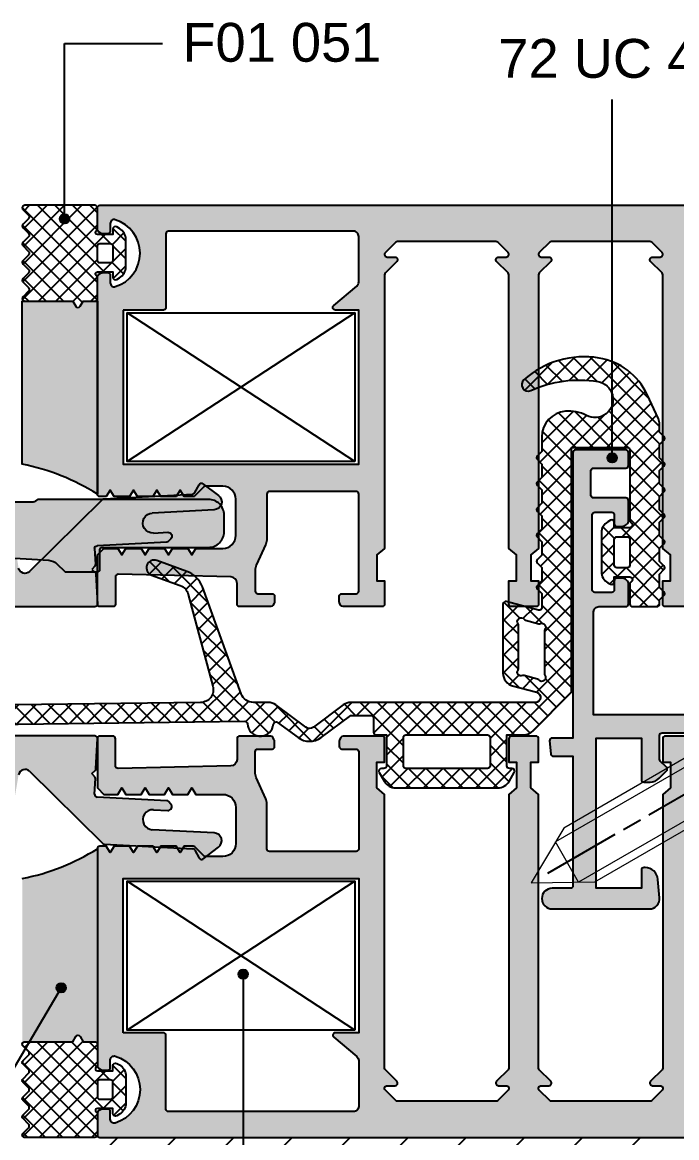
# Model space of a CAD drawing. Header units: millimetres. Extents: x -624 to 1947, y 11274 to 11571.
# Drawn here: x -136 to -85.4, y 11349 to 11435.1 of the extents above; entities that cross this region are included whole.
import ezdxf

# ---------------------------------------------------------------- set-up
doc = ezdxf.new("R2010")
doc.units = ezdxf.units.MM
doc.linetypes.add('AM_ISO08W050', pattern=[18, 12, -1.5, 3, -1.5])
doc.linetypes.add('AM_ISO08W050x2', pattern=[9, 6, -0.75, 1.5, -0.75])
for name, color, linetype in [('AKSESUAR', 7, 'Continuous'), ('aksesuar_k', 7, 'Continuous'), ('AM_7N', 4, 'AM_ISO08W050'), ('Antet', 7, 'Continuous'), ('FITIL', 11, 'Continuous'), ('nokta', 140, 'Continuous'), ('silikon', 5, 'Continuous')]:
    doc.layers.add(name, color=color, linetype=linetype)
doc.styles.get("Standard").update_dxf_attribs({"font": 'arial.ttf'})
pattern_1 = [(45, (466.3012, -1354.6916), (-0.67351921, 0.67351921), []), (135, (466.3012, -1354.6916), (-0.67351921, -0.67351921), [])]

# ---------------------------------------------------------------- blocks, each defined once
blk = doc.blocks.new('l')
at = {"color": 1, "linetype": 'Continuous', "lineweight": 15}
for p, q in [((-568.239, 12795.159), (-581.916, 12787.263)), ((-566.449, 12792.059), (-580.126, 12784.163)), ((-580.126, 12784.163), (-581.916, 12787.263))]:
    blk.add_line(p, q, dxfattribs=at)
blk.add_lwpolyline([(-568.544, 12795.688), (-581.274, 12788.338), (-583.798, 12784.109), (-578.874, 12784.181), (-566.144, 12791.531), (-568.544, 12795.688), (-569.719, 12797.723), (-567.645, 12798.69, -0.141893), (-564.311, 12795.742), (-564.465, 12795.653), (-564.135, 12795.081), (-563.981, 12795.17, -0.141893), (-563.094, 12790.808), (-564.969, 12789.496), (-566.144, 12791.531)], format="xyb", dxfattribs=at)
blk = doc.blocks.new('A02140')
blk.add_hatch(color=1).paths.add_polyline_path([(1229.317, 10846.434), (1229.317, 10862.895, 0.36397), (1229.151, 10863.092), (1227.588, 10863.368, -0.450467), (1227.197, 10864.006), (1229.273, 10870.796, 0.074313), (1229.317, 10871.088), (1229.317, 10878.685, 0.131652), (1229.29, 10878.785), (1229.09, 10879.132, 0.267949), (1228.917, 10879.232), (1228.517, 10879.232, 0.414214), (1228.317, 10879.032), (1228.317, 10878.551, -0.486696), (1228.069, 10878.357), (1227.078, 10878.601, -0.345265), (1226.317, 10879.572), (1226.317, 10882.232, -0.414214), (1227.317, 10883.232), (1228.117, 10883.232, -0.414214), (1228.317, 10883.032), (1228.317, 10882.432, 0.414214), (1228.517, 10882.232), (1228.917, 10882.232, 0.267949), (1229.09, 10882.332), (1229.29, 10882.678, 0.131652), (1229.317, 10882.778), (1229.317, 10884.432, 0.414214), (1229.117, 10884.632), (1227.792, 10884.632, -0.388879), (1227.593, 10884.814), (1227.512, 10885.739, -0.221695), (1227.599, 10885.978), (1227.775, 10886.153, 0.414214), (1227.775, 10886.578), (1227.613, 10886.74, -0.414214), (1227.613, 10887.164), (1227.788, 10887.34, 0.414214), (1227.788, 10887.764), (1227.613, 10887.94, -0.414214), (1227.613, 10888.364), (1227.788, 10888.54, 0.414214), (1227.788, 10888.964), (1227.201, 10889.552, 0.197461), (1226.99, 10889.64), (1225.969, 10889.64, 0.197461), (1225.758, 10889.552), (1225.17, 10888.964, 0.414214), (1225.17, 10888.54), (1225.346, 10888.364, -0.414214), (1225.346, 10887.94), (1225.17, 10887.764, 0.414214), (1225.17, 10887.34), (1225.346, 10887.164, -0.414214), (1225.346, 10886.74), (1225.184, 10886.578, 0.414214), (1225.184, 10886.153), (1225.36, 10885.978, -0.221695), (1225.446, 10885.739), (1225.326, 10884.81, -0.387272), (1225.13, 10884.632), (1223.834, 10884.632, -0.043661), (1223.799, 10884.635), (1220.605, 10885.198, -0.131652), (1220.135, 10885.417), (1217.796, 10887.38, 1), (1217.024, 10886.461), (1219.749, 10884.174, 0.109518), (1220.133, 10883.975), (1224.827, 10882.717, -0.339454), (1224.975, 10882.524), (1224.975, 10879.058, -0.466308), (1224.623, 10878.762), (1220.611, 10879.47, -0.131652), (1220.142, 10879.688), (1217.802, 10881.652, 1), (1217.031, 10880.733), (1219.756, 10878.446, 0.109518), (1220.14, 10878.246), (1226.499, 10876.542, -0.349216), (1227.239, 10875.541), (1227.066, 10870.586, -0.065543), (1227.023, 10870.329), (1225.11, 10864.069, 0.359628), (1226.185, 10861.481, -0.287312), (1226.716, 10860.562), (1226.507, 10854.574, -0.429634), (1226.29, 10854.382), (1217.607, 10855.141, -0.131652), (1217.121, 10855.318), (1214.619, 10857.07, 1), (1213.93, 10856.087), (1216.844, 10854.047, 0.109518), (1217.244, 10853.882), (1226.321, 10852.331, -0.606617), (1226.593, 10851.486), (1221.026, 10845.854, 0.183818), (1220.968, 10845.724), (1220.609, 10838.869, -0.267949), (1220.5, 10838.702), (1219.883, 10838.387, 0.466308), (1219.814, 10838.088), (1220.726, 10836.879, 0.700208), (1221.824, 10837.215), (1222.075, 10842.001, -1), (1223.62, 10841.92), (1223.561, 10840.806, 0.668179), (1224.062, 10840.567), (1224.254, 10840.74, 0.198912), (1224.319, 10840.878), (1224.602, 10846.27, -0.414214), (1224.812, 10846.46), (1226.028, 10846.396, 0.198912), (1226.172, 10846.447), (1226.426, 10846.676), (1226.654, 10846.422, 0.198912), (1226.792, 10846.356), (1229.106, 10846.235, 0.429634)])
at = {"color": 1}
for p, q in [((1229.317, 10846.434), (1229.317, 10862.895)), ((1226.593, 10851.486), (1221.026, 10845.854)), ((1224.319, 10840.878), (1224.602, 10846.27)), ((1224.812, 10846.46), (1226.028, 10846.396)), ((1226.172, 10846.447), (1226.426, 10846.676)), ((1226.426, 10846.676), (1226.654, 10846.422)), ((1226.792, 10846.356), (1229.106, 10846.235)), ((1220.968, 10845.724), (1220.609, 10838.869)), ((1221.824, 10837.215), (1222.075, 10842.001)), ((1223.62, 10841.92), (1223.561, 10840.806)), ((1224.062, 10840.567), (1224.254, 10840.74)), ((1220.5, 10838.702), (1219.883, 10838.387)), ((1219.814, 10838.088), (1220.726, 10836.879))]:
    blk.add_line(p, q, dxfattribs=at)
for centre, radius, start, end in [((1226.237, 10851.838), 0.5, 315.33714, 80.30395), ((1224.802, 10846.26), 0.2, 87, 177), ((1226.038, 10846.596), 0.2, 267, 312), ((1226.803, 10846.556), 0.2, 222, 267), ((1229.117, 10846.434), 0.2, 267, 0), ((1221.168, 10845.713), 0.2, 135.33714, 177), ((1222.847, 10841.96), 0.773, 357, 177), ((1223.861, 10840.79), 0.3, 177, 312), ((1224.12, 10840.888), 0.2, 312, 357), ((1219.974, 10838.209), 0.2, 117, 217), ((1220.409, 10838.88), 0.2, 297, 357), ((1221.214, 10837.247), 0.611, 217, 357)]:
    blk.add_arc(centre, radius, start, end, dxfattribs=at)
blk = doc.blocks.new('3085 - KT.')
at = {"layer": 'aksesuar_k', "color": 3}
for p, q in [((-604.037, 11409.594), (-592.537, 11427.194)), ((-592.537, 11409.594), (-604.037, 11427.194))]:
    blk.add_line(p, q, dxfattribs=at)
at = {"layer": 'aksesuar_k', "color": 3, "flags": 128}
blk.add_lwpolyline([(-604.037, 11409.594), (-604.037, 11427.194), (-592.537, 11427.194), (-592.537, 11409.594)], close=True, dxfattribs=at)

msp = doc.modelspace()

# ---------------------------------------------------------------- hatches: boundary and pattern name
for color, points in [(7, [(-131.547, 11413.189), (-131.316, 11413.589), (-130.22, 11413.589), (-130.22, 11398.689, 0.090493), (-136.02, 11400.989), (-136.02, 11413.589), (-132.124, 11413.589), (-131.894, 11413.189, 0.57735)]), (9, [(-80.402, 11378.437), (-81.962, 11381.139, 0.267949), (-82.828, 11381.639), (-91.87, 11381.639), (-91.87, 11389.589, -0.414214), (-91.47, 11389.989), (-89.37, 11389.989, 0.414214), (-89.17, 11390.189), (-89.17, 11391.689, 0.414214), (-89.67, 11392.189), (-90.07, 11392.189, 0.414214), (-90.27, 11391.989), (-90.27, 11391.289, -0.414214), (-90.47, 11391.089), (-91.77, 11391.089, -0.414214), (-91.97, 11391.289), (-91.97, 11397.089, -0.414214), (-91.77, 11397.289), (-90.47, 11397.289, -0.414214), (-90.27, 11397.089), (-90.27, 11396.389, 0.414214), (-90.07, 11396.189), (-89.67, 11396.189, 0.414214), (-89.17, 11396.689), (-89.17, 11398.189, 0.414214), (-89.37, 11398.389), (-91.87, 11398.389, -0.414214), (-92.07, 11398.589), (-92.07, 11400.489, -0.414214), (-91.87, 11400.689), (-89.37, 11400.689, 0.414214), (-89.17, 11400.889), (-89.17, 11401.889, 0.414214), (-89.37, 11402.089), (-93.27, 11402.089, 0.414214), (-93.47, 11401.889), (-93.47, 11379.839), (-95.07, 11379.839, 0.440011), (-95.27, 11379.622), (-95.182, 11378.622, 0.388879), (-94.983, 11378.439), (-93.47, 11378.439), (-93.47, 11368.439, -0.414214), (-93.67, 11368.239), (-95.07, 11368.239, 1), (-95.07, 11366.639), (-87.57, 11366.639, 0.440011), (-86.773, 11367.509), (-86.897, 11368.927, 0.388879), (-87.894, 11369.839), (-87.97, 11369.839, 0.414214), (-88.17, 11369.639), (-88.17, 11368.239), (-91.67, 11368.239), (-91.67, 11379.839), (-88.17, 11379.839), (-88.17, 11376.639, 0.414214), (-87.97, 11376.439), (-87.502, 11376.439, 0.198912), (-86.795, 11376.732), (-86.229, 11377.298, 0.414214), (-86.229, 11377.581), (-86.712, 11378.064, -0.198912), (-86.77, 11378.205), (-86.77, 11380.039, -0.414214), (-86.57, 11380.239), (-83.174, 11380.239, -0.267949), (-83.001, 11380.139), (-80.402, 11375.637, -0.405819), (-80.443, 11375.475), (-82.822, 11374.009, 1), (-82.034, 11372.732), (-78.5, 11374.911, 0.405819), (-78.459, 11375.073), (-80.102, 11377.918), (-80.511, 11378.027)]), (7, [(-130.22, 11371.289, -0.090493), (-136.02, 11368.989), (-136.02, 11356.189, -0.414214), (-135.82, 11356.389), (-132.124, 11356.389), (-131.894, 11356.789, -0.57735), (-131.547, 11356.789), (-131.316, 11356.389), (-130.42, 11356.389, -0.414214), (-130.22, 11356.189)])]:
    msp.add_hatch(color=color).paths.add_polyline_path(points)
h = msp.add_hatch()
h.set_pattern_fill('LINE', color=0, scale=0.5, angle=45, style=0)
h.set_pattern_definition([(45, (907.416546, 11325.78302), (-0.044194174, 0.044194174), [])])
edge = h.paths.add_edge_path()
edge.add_arc((-118.94, 11361.612), 0.362, 0, 360)
h = msp.add_hatch()
h.set_pattern_fill('ANSI31', color=256)
h.set_pattern_definition([(45, (501.4025, -1257.8614), (-2.245064, 2.245064), [])])
h.paths.add_polyline_path([(-19.236, 11348.989), (-130.02, 11348.989), (-130.02, 11341.487), (-19.236, 11341.487)])
at = {"layer": 'AKSESUAR', "linetype": 'ByBlock'}
h = msp.add_hatch(color=30, dxfattribs=at)
h.paths.add_polyline_path([(-20.22, 11390.189), (-20.22, 11420.989), (-130.02, 11420.989, 0.414214), (-130.22, 11420.789), (-130.22, 11419.105, 0.267949), (-130.12, 11418.932), (-129.92, 11418.816, 0.131652), (-129.82, 11418.789), (-129.42, 11418.789, 0.414214), (-129.22, 11418.989), (-129.22, 11419.585, -0.50381), (-128.833, 11419.872, -0.740532), (-128.833, 11414.707, -0.50381), (-129.22, 11414.994), (-129.22, 11415.589, 0.414214), (-129.42, 11415.789), (-129.82, 11415.789, 0.131652), (-129.92, 11415.763), (-130.12, 11415.647, 0.267949), (-130.22, 11415.474), (-130.22, 11398.689, 0.414214), (-130.02, 11398.489), (-129.533, 11398.489), (-129.22, 11398.989), (-128.908, 11398.489), (-127.733, 11398.489), (-127.42, 11398.989), (-127.108, 11398.489), (-125.933, 11398.489), (-125.62, 11398.989), (-125.308, 11398.489), (-124.133, 11398.489), (-123.82, 11398.989), (-123.508, 11398.489), (-122.82, 11398.489, 0.198912), (-122.679, 11398.548), (-121.996, 11399.231, -0.198912), (-121.855, 11399.289), (-120.52, 11399.289, -0.414214), (-119.52, 11398.289), (-119.52, 11395.489, -0.414214), (-120.52, 11394.489), (-122.608, 11394.489), (-122.92, 11393.989), (-123.233, 11394.489), (-124.408, 11394.489), (-124.72, 11393.989), (-125.033, 11394.489), (-126.208, 11394.489), (-126.52, 11393.989), (-126.833, 11394.489), (-128.008, 11394.489), (-128.32, 11393.989), (-128.633, 11394.489), (-129.72, 11394.489), (-130.22, 11393.989), (-130.22, 11390.189, 0.414214), (-130.02, 11389.989), (-129.02, 11389.989, 0.414214), (-128.82, 11390.189), (-128.82, 11392.289, -0.420959), (-128.616, 11392.489), (-119.909, 11392.289, -0.4075), (-119.42, 11391.789), (-119.42, 11390.189, 0.414214), (-119.22, 11389.989), (-116.82, 11389.989, 0.267949), (-116.647, 11390.089), (-116.547, 11390.263, 0.131652), (-116.52, 11390.363), (-116.52, 11390.789, 0.414214), (-116.72, 11390.989), (-117.82, 11390.989, -0.414214), (-118.02, 11391.189), (-118.02, 11392.777, -0.104964), (-117.934, 11393.183), (-117.207, 11394.82, 0.104964), (-117.12, 11395.226), (-117.12, 11398.689, -0.414214), (-116.92, 11398.889), (-110.22, 11398.889, -0.414214), (-110.02, 11398.689), (-110.02, 11391.189, -0.414214), (-110.22, 11390.989), (-111.32, 11390.989, 0.414214), (-111.52, 11390.789), (-111.52, 11390.363, 0.131652), (-111.494, 11390.263), (-111.394, 11390.089, 0.267949), (-111.22, 11389.989), (-108.22, 11389.989, 0.414214), (-108.02, 11390.189), (-108.02, 11391.989), (-108.62, 11391.989), (-108.62, 11393.989), (-108.02, 11394.493), (-108.02, 11415.624, -0.198912), (-107.962, 11415.765), (-107.079, 11416.648, 0.668179), (-107.22, 11416.989), (-107.82, 11416.989, -0.668179), (-107.962, 11417.331), (-107.162, 11418.131, -0.198912), (-107.02, 11418.189), (-99.42, 11418.189, -0.198912), (-99.279, 11418.131), (-98.479, 11417.331, -0.668179), (-98.62, 11416.989), (-99.22, 11416.989, 0.668179), (-99.362, 11416.648), (-98.479, 11415.765, -0.198912), (-98.42, 11415.624), (-98.42, 11394.493), (-97.82, 11393.989), (-97.82, 11391.989), (-98.42, 11391.989), (-98.42, 11390.189, 0.414214), (-98.22, 11389.989), (-96.32, 11389.989, 0.414214), (-96.12, 11390.189), (-96.12, 11391.989), (-96.72, 11391.989), (-96.72, 11393.989), (-96.12, 11394.493), (-96.12, 11415.624, -0.198912), (-96.062, 11415.765), (-95.179, 11416.648, 0.668179), (-95.32, 11416.989), (-95.92, 11416.989, -0.668179), (-96.062, 11417.331), (-95.262, 11418.131, -0.198912), (-95.12, 11418.189), (-87.52, 11418.189, -0.198912), (-87.379, 11418.131), (-86.579, 11417.331, -0.668179), (-86.72, 11416.989), (-87.32, 11416.989, 0.668179), (-87.462, 11416.648), (-86.579, 11415.765, -0.198912), (-86.52, 11415.624), (-86.52, 11394.493), (-85.92, 11393.989), (-85.92, 11391.989), (-86.52, 11391.989), (-86.52, 11390.189, 0.414214), (-86.32, 11389.989), (-84.42, 11389.989, 0.414214), (-84.22, 11390.189), (-84.22, 11404.489), (-34.12, 11404.489), (-34.12, 11390.189, 0.414214), (-33.92, 11389.989), (-32.32, 11389.989, 0.414214), (-32.12, 11390.189), (-32.12, 11391.989), (-32.72, 11391.989), (-32.72, 11393.989), (-32.12, 11394.493), (-32.12, 11415.624, -0.198912), (-32.062, 11415.765), (-31.179, 11416.648, 0.668179), (-31.32, 11416.989), (-31.92, 11416.989, -0.668179), (-32.062, 11417.331), (-31.262, 11418.131, -0.198912), (-31.12, 11418.189), (-23.52, 11418.189, -0.198912), (-23.379, 11418.131), (-22.579, 11417.331, -0.668179), (-22.72, 11416.989), (-23.32, 11416.989, 0.668179), (-23.462, 11416.648), (-22.579, 11415.765, -0.198912), (-22.52, 11415.624), (-22.52, 11394.493), (-21.92, 11393.989), (-21.92, 11391.989), (-22.52, 11391.989), (-22.52, 11390.189, 0.414214), (-22.32, 11389.989), (-20.42, 11389.989, 0.414214)])
h.paths.add_polyline_path([(-128.22, 11400.989), (-128.22, 11412.894), (-125.12, 11412.894, 0.414214), (-124.92, 11413.094), (-124.92, 11418.789, -0.414214), (-124.72, 11418.989), (-110.42, 11418.989, -0.414214), (-110.02, 11418.589), (-110.02, 11415.052, -0.221695), (-110.163, 11414.745), (-111.949, 11413.247, 0.700208), (-111.82, 11412.894), (-110.02, 11412.894), (-110.02, 11400.989)], flags=16)
h.paths.add_polyline_path([(-84.52, 11406.489), (-84.52, 11418.989), (-34.12, 11418.989), (-34.12, 11406.489)], flags=16)
at = {"layer": 'AKSESUAR'}
h = msp.add_hatch(dxfattribs=at)
h.set_pattern_fill('ANSI37', color=11, scale=0.3, style=0)
h.set_pattern_definition(pattern_1)
h.paths.add_polyline_path([(-96.577, 11380.382), (-93.629, 11383.331, 0.198912), (-93.57, 11383.472), (-93.57, 11402.289), (-89.27, 11402.289, -0.414214), (-89.07, 11402.089), (-89.07, 11396.636, 0.267949), (-88.97, 11396.463, -0.767327), (-89.07, 11396.089), (-90.27, 11396.089), (-90.27, 11396.489, 0.57735), (-90.57, 11396.663), (-90.77, 11396.547, 0.267949), (-91.27, 11395.681), (-91.27, 11392.698, 0.267949), (-90.77, 11391.832), (-90.57, 11391.716, 0.57735), (-90.27, 11391.889), (-90.27, 11392.289), (-89.07, 11392.289, -0.767327), (-88.97, 11391.916, 0.267949), (-89.07, 11391.743), (-89.07, 11390.189, 0.414214), (-88.87, 11389.989), (-86.97, 11389.989, 0.414214), (-86.77, 11390.189), (-86.77, 11390.507), (-86.429, 11390.848, 0.414214), (-86.429, 11391.131), (-86.77, 11391.472), (-86.77, 11392.507), (-86.429, 11392.848, 0.414214), (-86.429, 11393.131), (-86.77, 11393.472), (-86.77, 11394.507), (-86.429, 11394.848, 0.414214), (-86.429, 11395.131), (-86.77, 11395.472), (-86.77, 11396.507), (-86.429, 11396.848, 0.414214), (-86.429, 11397.131), (-86.77, 11397.472), (-86.77, 11398.507), (-86.429, 11398.848, 0.414214), (-86.429, 11399.131), (-86.77, 11399.472), (-86.77, 11400.507), (-86.429, 11400.848, 0.414214), (-86.429, 11401.131), (-86.77, 11401.472), (-86.77, 11402.507), (-86.429, 11402.848, 0.414214), (-86.429, 11403.131), (-86.77, 11403.472), (-86.77, 11404.077, 0.109518), (-86.864, 11404.499), (-87.739, 11406.375, 0.247183), (-91.448, 11409.194, 0.227201), (-97.259, 11407.513, 0.859224), (-96.72, 11406.684, -0.148216), (-91.544, 11407.371, -1.178156), (-92.428, 11404.753, 0.145677), (-94.05, 11405.081, 0.388151), (-95.87, 11403.089), (-95.87, 11401.972), (-96.212, 11401.631, 0.414214), (-96.212, 11401.348), (-95.87, 11401.007), (-95.87, 11399.972), (-96.212, 11399.631, 0.414214), (-96.212, 11399.348), (-95.87, 11399.007), (-95.87, 11397.972), (-96.212, 11397.631, 0.414214), (-96.212, 11397.348), (-95.87, 11397.007), (-95.87, 11395.972), (-96.212, 11395.631, 0.414214), (-96.212, 11395.348), (-95.87, 11395.007), (-95.87, 11393.972), (-96.212, 11393.631, 0.414214), (-96.212, 11393.348), (-95.87, 11393.007), (-95.87, 11391.972), (-96.212, 11391.631, 0.414214), (-96.212, 11391.348), (-95.87, 11391.007), (-95.87, 11389.907, -0.493145), (-96.122, 11389.714), (-98.619, 11390.383, 0.493145), (-98.87, 11390.19), (-98.87, 11384.841, 0.339454), (-98.129, 11383.875), (-96.267, 11383.376, -0.876976), (-96.37, 11382.589), (-110.62, 11382.589, 0.160487), (-111.215, 11382.394), (-113.523, 11380.687, -0.32946), (-114.118, 11380.687), (-116.426, 11382.394, 0.160487), (-117.02, 11382.589), (-118.156, 11382.589, -0.315299), (-119.096, 11383.247), (-122.105, 11391.515, 0.221695), (-123.301, 11392.711), (-125.615, 11393.553, 1), (-126.026, 11392.426), (-123.814, 11391.621, -0.244698), (-123.19, 11390.94), (-121.29, 11383.848, -0.489206), (-122.243, 11382.589), (-161.224, 11382.095), (-160.618, 11384.357, 0.414214), (-161.608, 11386.072), (-163.489, 11386.576, 0.414214), (-163.979, 11386.293), (-164.057, 11386.003, 0.414214), (-163.774, 11385.513), (-161.989, 11385.035, -0.414214), (-161.848, 11384.79), (-162.587, 11382.031, -0.339454), (-163.553, 11381.289), (-165.67, 11381.289, -0.39896), (-166.669, 11382.237), (-166.877, 11386.21, 0.900404), (-167.672, 11386.252), (-168.18, 11383.043, -0.202034), (-168.999, 11381.724), (-173.644, 11378.434, 0.912212), (-173.345, 11377.917), (-169.252, 11379.808, 0.202229), (-169.147, 11379.923, -0.56776), (-168.474, 11380.058, 0.211717), (-168.319, 11379.989), (-166.917, 11379.989, 0.267949), (-166.744, 11380.089, -0.767327), (-166.37, 11379.989), (-166.37, 11378.789), (-166.77, 11378.789, 0.57735), (-166.944, 11378.489), (-166.828, 11378.289, 0.267949), (-165.962, 11377.789), (-163.879, 11377.789, 0.267949), (-163.013, 11378.289), (-162.897, 11378.489, 0.57735), (-163.07, 11378.789), (-163.47, 11378.789), (-163.47, 11379.989, -0.767327), (-163.097, 11380.089, 0.267949), (-162.924, 11379.989), (-162.095, 11379.989, 0.339454), (-161.709, 11380.286), (-161.628, 11380.589), (-118.822, 11381.133, -0.404149), (-118.619, 11380.942, 0.856324), (-116.654, 11380.731), (-116.599, 11380.938, -0.528747), (-116.287, 11381.047), (-114.712, 11379.883, 0.32946), (-112.929, 11379.883), (-110.62, 11381.589), (-109.07, 11381.589, -0.414214), (-108.87, 11381.389), (-108.87, 11380.289, 0.414214), (-108.67, 11380.089), (-107.87, 11380.089), (-107.87, 11377.689, -0.414214), (-108.07, 11377.489), (-108.27, 11377.489, 0.57735), (-108.444, 11377.189), (-108.039, 11376.489, 0.267949), (-107.173, 11375.989), (-99.267, 11375.989, 0.267949), (-98.401, 11376.489), (-97.997, 11377.189, 0.57735), (-98.17, 11377.489), (-98.37, 11377.489, -0.414214), (-98.57, 11377.689), (-98.57, 11380.089), (-97.285, 11380.089, 0.198912)])
h.paths.add_polyline_path([(-97.71, 11385.121, 0.162278), (-97.67, 11385.241), (-97.67, 11388.533, 0.162278), (-97.71, 11388.653, -0.989063), (-97.234, 11389.018, 0.162278), (-97.129, 11388.948), (-96.108, 11388.675, 0.162278), (-95.982, 11388.682, -0.758627), (-95.63, 11388.224, 0.162278), (-95.67, 11388.104), (-95.67, 11384.812, 0.162278), (-95.63, 11384.692, -0.989063), (-96.106, 11384.327, 0.162278), (-96.212, 11384.396), (-97.232, 11384.67, 0.162278), (-97.359, 11384.662, -0.758627)], flags=16)
h.paths.add_polyline_path([(-165.67, 11379.789, -0.414214), (-165.47, 11379.989), (-164.37, 11379.989, -0.414214), (-164.17, 11379.789), (-164.17, 11378.989, -0.414214), (-164.37, 11378.789), (-165.47, 11378.789, -0.414214), (-165.67, 11378.989)], flags=16)
h.paths.add_polyline_path([(-106.57, 11377.689), (-106.57, 11379.889, -0.414214), (-106.37, 11380.089), (-100.07, 11380.089, -0.414214), (-99.87, 11379.889), (-99.87, 11377.689, -0.414214), (-100.07, 11377.489), (-106.37, 11377.489, -0.414214)], flags=16)
h.paths.add_polyline_path([(-90.27, 11395.189, -0.414214), (-90.07, 11395.389), (-89.27, 11395.389, -0.414214), (-89.07, 11395.189), (-89.07, 11393.189, -0.414214), (-89.27, 11392.989), (-90.07, 11392.989, -0.414214), (-90.27, 11393.189)], flags=16)
at = {"layer": 'AKSESUAR', "linetype": 'ByBlock'}
msp.add_hatch(color=31, dxfattribs=at).paths.add_polyline_path([(-135.183, 11398.071), (-177.836, 11398.071, 0.57735), (-178.009, 11397.771), (-177.172, 11396.321, 0.252357), (-176.768, 11396.072), (-133.975, 11393.569, -0.183774), (-133.326, 11393.278), (-132.778, 11392.73, 0.198912), (-132.636, 11392.671), (-130.236, 11392.671, 0.414214), (-130.036, 11392.871), (-130.036, 11394.371, -0.414214), (-129.836, 11394.571), (-121.636, 11394.571, 0.414214), (-120.436, 11395.771), (-120.436, 11397.071, 0.414214), (-121.636, 11398.271), (-134.736, 11398.271, 0.213422), (-134.96, 11398.171, -0.213422)])
h = msp.add_hatch(color=30, dxfattribs=at)
h.paths.add_polyline_path([(-20.22, 11379.789), (-20.22, 11348.989), (-130.02, 11348.989, -0.414214), (-130.22, 11349.189), (-130.22, 11350.874, -0.267949), (-130.12, 11351.047), (-129.92, 11351.163, -0.131652), (-129.82, 11351.189), (-129.42, 11351.189, -0.414214), (-129.22, 11350.989), (-129.22, 11350.394, 0.50381), (-128.833, 11350.107, 0.740532), (-128.833, 11355.272, 0.50381), (-129.22, 11354.985), (-129.22, 11354.389, -0.414214), (-129.42, 11354.189), (-129.82, 11354.189, -0.131652), (-129.92, 11354.216), (-130.12, 11354.332, -0.267949), (-130.22, 11354.505), (-130.22, 11371.289, -0.414214), (-130.02, 11371.489), (-129.533, 11371.489), (-129.22, 11370.989), (-128.908, 11371.489), (-127.733, 11371.489), (-127.42, 11370.989), (-127.108, 11371.489), (-125.933, 11371.489), (-125.62, 11370.989), (-125.308, 11371.489), (-124.133, 11371.489), (-123.82, 11370.989), (-123.508, 11371.489), (-122.82, 11371.489, -0.198912), (-122.679, 11371.431), (-121.996, 11370.748, 0.198912), (-121.855, 11370.689), (-120.52, 11370.689, 0.414214), (-119.52, 11371.689), (-119.52, 11374.489, 0.414214), (-120.52, 11375.489), (-122.608, 11375.489), (-122.92, 11375.989), (-123.233, 11375.489), (-124.408, 11375.489), (-124.72, 11375.989), (-125.033, 11375.489), (-126.208, 11375.489), (-126.52, 11375.989), (-126.833, 11375.489), (-128.008, 11375.489), (-128.32, 11375.989), (-128.633, 11375.489), (-129.72, 11375.489), (-130.22, 11375.989), (-130.22, 11379.789, -0.414214), (-130.02, 11379.989), (-129.02, 11379.989, -0.414214), (-128.82, 11379.789), (-128.82, 11377.689, 0.420959), (-128.616, 11377.489), (-119.909, 11377.69, 0.4075), (-119.42, 11378.189), (-119.42, 11379.789, -0.414214), (-119.22, 11379.989), (-116.82, 11379.989, -0.267949), (-116.647, 11379.889), (-116.547, 11379.716, -0.131652), (-116.52, 11379.616), (-116.52, 11379.189, -0.414214), (-116.72, 11378.989), (-117.82, 11378.989, 0.414214), (-118.02, 11378.789), (-118.02, 11377.202, 0.104964), (-117.934, 11376.795), (-117.207, 11375.159, -0.104964), (-117.12, 11374.753), (-117.12, 11371.289, 0.414214), (-116.92, 11371.089), (-110.22, 11371.089, 0.414214), (-110.02, 11371.289), (-110.02, 11378.789, 0.414214), (-110.22, 11378.989), (-111.32, 11378.989, -0.414214), (-111.52, 11379.189), (-111.52, 11379.616, -0.131652), (-111.494, 11379.716), (-111.394, 11379.889, -0.267949), (-111.22, 11379.989), (-108.22, 11379.989, -0.414214), (-108.02, 11379.789), (-108.02, 11377.989), (-108.62, 11377.989), (-108.62, 11375.989), (-108.02, 11375.486), (-108.02, 11354.355, 0.198912), (-107.962, 11354.214), (-107.079, 11353.331, -0.668179), (-107.22, 11352.989), (-107.82, 11352.989, 0.668179), (-107.962, 11352.648), (-107.162, 11351.848, 0.198912), (-107.02, 11351.789), (-99.42, 11351.789, 0.198912), (-99.279, 11351.848), (-98.479, 11352.648, 0.668179), (-98.62, 11352.989), (-99.22, 11352.989, -0.668179), (-99.362, 11353.331), (-98.479, 11354.214, 0.198912), (-98.42, 11354.355), (-98.42, 11375.486), (-97.82, 11375.989), (-97.82, 11377.989), (-98.42, 11377.989), (-98.42, 11379.789, -0.414214), (-98.22, 11379.989), (-96.32, 11379.989, -0.414214), (-96.12, 11379.789), (-96.12, 11377.989), (-96.72, 11377.989), (-96.72, 11375.989), (-96.12, 11375.486), (-96.12, 11354.355, 0.198912), (-96.062, 11354.214), (-95.179, 11353.331, -0.668179), (-95.32, 11352.989), (-95.92, 11352.989, 0.668179), (-96.062, 11352.648), (-95.262, 11351.848, 0.198912), (-95.12, 11351.789), (-87.52, 11351.789, 0.198912), (-87.379, 11351.848), (-86.579, 11352.648, 0.668179), (-86.72, 11352.989), (-87.32, 11352.989, -0.668179), (-87.462, 11353.331), (-86.579, 11354.214, 0.198912), (-86.52, 11354.355), (-86.52, 11375.486), (-85.92, 11375.989), (-85.92, 11377.989), (-86.52, 11377.989), (-86.52, 11379.789, -0.414214), (-86.32, 11379.989), (-84.42, 11379.989, -0.414214), (-84.22, 11379.789), (-84.22, 11365.489), (-34.12, 11365.489), (-34.12, 11379.789, -0.414214), (-33.92, 11379.989), (-32.32, 11379.989, -0.414214), (-32.12, 11379.789), (-32.12, 11377.989), (-32.72, 11377.989), (-32.72, 11375.989), (-32.12, 11375.486), (-32.12, 11354.355, 0.198912), (-32.062, 11354.214), (-31.179, 11353.331, -0.668179), (-31.32, 11352.989), (-31.92, 11352.989, 0.668179), (-32.062, 11352.648), (-31.262, 11351.848, 0.198912), (-31.12, 11351.789), (-23.52, 11351.789, 0.198912), (-23.379, 11351.848), (-22.579, 11352.648, 0.668179), (-22.72, 11352.989), (-23.32, 11352.989, -0.668179), (-23.462, 11353.331), (-22.579, 11354.214, 0.198912), (-22.52, 11354.355), (-22.52, 11375.486), (-21.92, 11375.989), (-21.92, 11377.989), (-22.52, 11377.989), (-22.52, 11379.789, -0.414214), (-22.32, 11379.989), (-20.42, 11379.989, -0.414214)])
h.paths.add_polyline_path([(-128.22, 11368.989), (-128.22, 11357.085), (-125.12, 11357.085, -0.414214), (-124.92, 11356.885), (-124.92, 11351.189, 0.414214), (-124.72, 11350.989), (-110.42, 11350.989, 0.414214), (-110.02, 11351.389), (-110.02, 11354.927, 0.221695), (-110.163, 11355.233), (-111.949, 11356.732, -0.700208), (-111.82, 11357.085), (-110.02, 11357.085), (-110.02, 11368.989)], flags=16)
h.paths.add_polyline_path([(-84.52, 11363.489), (-84.52, 11350.989), (-34.12, 11350.989), (-34.12, 11363.489)], flags=16)
at = {"layer": 'AKSESUAR'}
h = msp.add_hatch(dxfattribs=at)
h.set_pattern_fill('ANSI37', color=11, scale=0.3, style=0)
h.set_pattern_definition(pattern_1)
h.paths.add_polyline_path([(-135.82, 11356.389), (-132.124, 11356.389), (-131.894, 11356.789, -0.57735), (-131.547, 11356.789), (-131.316, 11356.389), (-130.42, 11356.389, -0.414214), (-130.22, 11356.189), (-130.22, 11354.577, -0.245393), (-130.306, 11354.413, 0.734238), (-130.22, 11354.139), (-129.02, 11354.139), (-129.02, 11354.539, -0.57735), (-128.72, 11354.713), (-128.52, 11354.597, -0.267949), (-128.02, 11353.731), (-128.02, 11351.648, -0.267949), (-128.52, 11350.782), (-128.72, 11350.666, -0.57735), (-129.02, 11350.839), (-129.02, 11351.239), (-130.22, 11351.239, 0.734238), (-130.306, 11350.966, -0.245393), (-130.22, 11350.802), (-130.22, 11349.189, -0.414214), (-130.42, 11348.989), (-135.82, 11348.989, -0.668179), (-135.962, 11349.331), (-135.545, 11349.748, 0.414214), (-135.545, 11350.031), (-135.962, 11350.448, -0.414214), (-135.962, 11350.731), (-135.545, 11351.148, 0.414214), (-135.545, 11351.431), (-135.962, 11351.848, -0.414214), (-135.962, 11352.131), (-135.545, 11352.548, 0.414214), (-135.545, 11352.831), (-135.962, 11353.248, -0.414214), (-135.962, 11353.531), (-135.545, 11353.948, 0.414214), (-135.545, 11354.231), (-135.962, 11354.648, -0.414214), (-135.962, 11354.931), (-135.545, 11355.348, 0.414214), (-135.545, 11355.631), (-135.962, 11356.048, -0.668179)])
h.paths.add_polyline_path([(-130.02, 11351.939), (-129.22, 11351.939, 0.414214), (-129.02, 11352.139), (-129.02, 11353.239, 0.414214), (-129.22, 11353.439), (-130.02, 11353.439, 0.414214), (-130.22, 11353.239), (-130.22, 11352.139, 0.414214)], flags=16)
at = {"layer": 'Antet'}
h = msp.add_hatch(dxfattribs=at)
h.set_pattern_fill('LINE', color=0, scale=0.5, angle=45, style=0)
h.set_pattern_definition([(45, (893.59969, 11384.12459), (-0.044194174, 0.044194174), [])])
edge = h.paths.add_edge_path()
edge.add_arc((-132.757, 11419.953), 0.362, 0, 360)
h = msp.add_hatch(color=0, dxfattribs=at)
h.set_gradient(color1=(77, 0, 0))
edge = h.paths.add_edge_path()
edge.add_arc((-90.433, 11401.49), 0.362, 0, 360)
h = msp.add_hatch(color=0, dxfattribs=at)
h.set_gradient(color1=(77, 0, 0))
edge = h.paths.add_edge_path()
edge.add_arc((-133.01, 11360.547), 0.362, 0, 360)
at = {"layer": 'FITIL'}
h = msp.add_hatch(dxfattribs=at)
h.set_pattern_fill('ANSI37', color=256, scale=0.3, style=0)
h.set_pattern_definition(pattern_1)
h.paths.add_polyline_path([(-135.82, 11413.589), (-132.124, 11413.589), (-131.894, 11413.189, 0.57735), (-131.547, 11413.189), (-131.316, 11413.589), (-130.42, 11413.589, 0.414214), (-130.22, 11413.789), (-130.22, 11415.402, 0.245393), (-130.306, 11415.566, -0.734238), (-130.22, 11415.839), (-129.02, 11415.839), (-129.02, 11415.439, 0.57735), (-128.72, 11415.266), (-128.52, 11415.382, 0.267949), (-128.02, 11416.248), (-128.02, 11418.331, 0.267949), (-128.52, 11419.197), (-128.72, 11419.313, 0.57735), (-129.02, 11419.139), (-129.02, 11418.739), (-130.22, 11418.739, -0.734238), (-130.306, 11419.013, 0.245393), (-130.22, 11419.177), (-130.22, 11420.789, 0.414214), (-130.42, 11420.989), (-135.82, 11420.989, 0.668179), (-135.962, 11420.648), (-135.545, 11420.231, -0.414214), (-135.545, 11419.948), (-135.962, 11419.531, 0.414214), (-135.962, 11419.248), (-135.545, 11418.831, -0.414214), (-135.545, 11418.548), (-135.962, 11418.131, 0.414214), (-135.962, 11417.848), (-135.545, 11417.431, -0.414214), (-135.545, 11417.148), (-135.962, 11416.731, 0.414214), (-135.962, 11416.448), (-135.545, 11416.031, -0.414214), (-135.545, 11415.748), (-135.962, 11415.331, 0.414214), (-135.962, 11415.048), (-135.545, 11414.631, -0.414214), (-135.545, 11414.348), (-135.962, 11413.931, 0.668179)])
h.paths.add_polyline_path([(-130.02, 11418.039), (-129.22, 11418.039, -0.414214), (-129.02, 11417.839), (-129.02, 11416.739, -0.414214), (-129.22, 11416.539), (-130.02, 11416.539, -0.414214), (-130.22, 11416.739), (-130.22, 11417.839, -0.414214)], flags=16)

# ---------------------------------------------------------------- linework, layer by layer
at = {"color": 0}
for points in [[(-84.42, 11389.989), (-86.32, 11389.989, -0.414214), (-86.52, 11390.189), (-86.52, 11391.989), (-85.92, 11391.989), (-85.92, 11393.989), (-86.52, 11394.493), (-86.52, 11415.624, 0.198912), (-86.579, 11415.765), (-87.462, 11416.648, -0.668179), (-87.32, 11416.989), (-86.72, 11416.989, 0.668179), (-86.579, 11417.331), (-87.379, 11418.131, 0.198912), (-87.52, 11418.189), (-95.12, 11418.189, 0.198912), (-95.262, 11418.131), (-96.062, 11417.331, 0.668179), (-95.92, 11416.989), (-95.32, 11416.989, -0.668179), (-95.179, 11416.648), (-96.062, 11415.765, 0.198912), (-96.12, 11415.624), (-96.12, 11394.493), (-96.72, 11393.989), (-96.72, 11391.989), (-96.12, 11391.989), (-96.12, 11390.189, -0.414214), (-96.32, 11389.989), (-98.22, 11389.989, -0.414214), (-98.42, 11390.189), (-98.42, 11391.989), (-97.82, 11391.989), (-97.82, 11393.989), (-98.42, 11394.493), (-98.42, 11415.624, 0.198912), (-98.479, 11415.765), (-99.362, 11416.648, -0.668179), (-99.22, 11416.989), (-98.62, 11416.989, 0.668179), (-98.479, 11417.331), (-99.279, 11418.131, 0.198912), (-99.42, 11418.189), (-107.02, 11418.189, 0.198912), (-107.162, 11418.131), (-107.962, 11417.331, 0.668179), (-107.82, 11416.989), (-107.22, 11416.989, -0.668179), (-107.079, 11416.648), (-107.962, 11415.765, 0.198912), (-108.02, 11415.624), (-108.02, 11394.493), (-108.62, 11393.989), (-108.62, 11391.989), (-108.02, 11391.989), (-108.02, 11390.189, -0.414214), (-108.22, 11389.989), (-111.22, 11389.989, -0.267949), (-111.394, 11390.089), (-111.494, 11390.263, -0.131652), (-111.52, 11390.363), (-111.52, 11390.789, -0.414214), (-111.32, 11390.989), (-110.22, 11390.989, 0.414214), (-110.02, 11391.189), (-110.02, 11398.689, 0.414214), (-110.22, 11398.889), (-116.92, 11398.889, 0.414214), (-117.12, 11398.689), (-117.12, 11395.226, -0.104964), (-117.207, 11394.82), (-117.934, 11393.183, 0.104964), (-118.02, 11392.777), (-118.02, 11391.189, 0.414214), (-117.82, 11390.989), (-116.72, 11390.989, -0.414214), (-116.52, 11390.789), (-116.52, 11390.363, -0.131652), (-116.547, 11390.263), (-116.647, 11390.089, -0.267949), (-116.82, 11389.989), (-119.22, 11389.989, -0.414214), (-119.42, 11390.189), (-119.42, 11391.789, 0.4075), (-119.909, 11392.289), (-128.616, 11392.489, 0.420959), (-128.82, 11392.289), (-128.82, 11390.189, -0.414214), (-129.02, 11389.989), (-130.02, 11389.989, -0.414214), (-130.22, 11390.189), (-130.22, 11393.989), (-129.72, 11394.489), (-128.633, 11394.489), (-128.32, 11393.989), (-128.008, 11394.489), (-126.833, 11394.489), (-126.52, 11393.989), (-126.208, 11394.489), (-125.033, 11394.489), (-124.72, 11393.989), (-124.408, 11394.489), (-123.233, 11394.489), (-122.92, 11393.989), (-122.608, 11394.489), (-120.52, 11394.489, 0.414214), (-119.52, 11395.489), (-119.52, 11398.289, 0.414214), (-120.52, 11399.289), (-121.855, 11399.289, 0.198912), (-121.996, 11399.231), (-122.679, 11398.548, -0.198912), (-122.82, 11398.489), (-123.508, 11398.489), (-123.82, 11398.989), (-124.133, 11398.489), (-125.308, 11398.489), (-125.62, 11398.989), (-125.933, 11398.489), (-127.108, 11398.489), (-127.42, 11398.989), (-127.733, 11398.489), (-128.908, 11398.489), (-129.22, 11398.989), (-129.533, 11398.489), (-130.02, 11398.489, -0.414214), (-130.22, 11398.689), (-130.22, 11415.474, -0.267949), (-130.12, 11415.647), (-129.92, 11415.763, -0.131652), (-129.82, 11415.789), (-129.42, 11415.789, -0.414214), (-129.22, 11415.589), (-129.22, 11414.994, 0.50381), (-128.833, 11414.707, 0.740532), (-128.833, 11419.872, 0.50381), (-129.22, 11419.585), (-129.22, 11418.989, -0.414214), (-129.42, 11418.789), (-129.82, 11418.789, -0.131652), (-129.92, 11418.816), (-130.12, 11418.932, -0.267949), (-130.22, 11419.105), (-130.22, 11420.789, -0.414214), (-130.02, 11420.989), (-105.28, 11420.989), (-25.28, 11420.989)], [(-82.828, 11381.639), (-91.87, 11381.639), (-91.87, 11389.589, -0.414214), (-91.47, 11389.989), (-89.37, 11389.989, 0.414214), (-89.17, 11390.189), (-89.17, 11391.689, 0.414214), (-89.67, 11392.189), (-90.07, 11392.189, 0.414214), (-90.27, 11391.989), (-90.27, 11391.289, -0.414214), (-90.47, 11391.089), (-91.77, 11391.089, -0.414214), (-91.97, 11391.289), (-91.97, 11397.089, -0.414214), (-91.77, 11397.289), (-90.47, 11397.289, -0.414214), (-90.27, 11397.089), (-90.27, 11396.389, 0.414214), (-90.07, 11396.189), (-89.67, 11396.189, 0.414214), (-89.17, 11396.689), (-89.17, 11398.189, 0.414214), (-89.37, 11398.389), (-91.87, 11398.389, -0.414214), (-92.07, 11398.589), (-92.07, 11400.489, -0.414214), (-91.87, 11400.689), (-89.37, 11400.689, 0.414214), (-89.17, 11400.889), (-89.17, 11401.889, 0.414214), (-89.37, 11402.089), (-93.27, 11402.089, 0.414214), (-93.47, 11401.889), (-93.47, 11379.839), (-95.07, 11379.839, 0.440011), (-95.27, 11379.622), (-95.182, 11378.622, 0.388879), (-94.983, 11378.439), (-93.47, 11378.439), (-93.47, 11368.439, -0.414214), (-93.67, 11368.239), (-95.07, 11368.239, 1), (-95.07, 11366.639), (-87.57, 11366.639, 0.440011), (-86.773, 11367.509), (-86.897, 11368.927, 0.388879), (-87.894, 11369.839), (-87.97, 11369.839, 0.414214), (-88.17, 11369.639), (-88.17, 11368.239), (-91.67, 11368.239), (-91.67, 11379.839), (-88.17, 11379.839), (-88.17, 11376.639, 0.414214), (-87.97, 11376.439), (-87.502, 11376.439, 0.198912), (-86.795, 11376.732), (-86.229, 11377.298, 0.414214), (-86.229, 11377.581), (-86.712, 11378.064, -0.198912), (-86.77, 11378.205), (-86.77, 11380.039, -0.414214), (-86.57, 11380.239), (-83.174, 11380.239, -0.267949)], [(-84.42, 11379.989), (-86.32, 11379.989, 0.414214), (-86.52, 11379.789), (-86.52, 11377.989), (-85.92, 11377.989), (-85.92, 11375.989), (-86.52, 11375.486), (-86.52, 11354.355, -0.198912), (-86.579, 11354.214), (-87.462, 11353.331, 0.668179), (-87.32, 11352.989), (-86.72, 11352.989, -0.668179), (-86.579, 11352.648), (-87.379, 11351.848, -0.198912), (-87.52, 11351.789), (-95.12, 11351.789, -0.198912), (-95.262, 11351.848), (-96.062, 11352.648, -0.668179), (-95.92, 11352.989), (-95.32, 11352.989, 0.668179), (-95.179, 11353.331), (-96.062, 11354.214, -0.198912), (-96.12, 11354.355), (-96.12, 11375.486), (-96.72, 11375.989), (-96.72, 11377.989), (-96.12, 11377.989), (-96.12, 11379.789, 0.414214), (-96.32, 11379.989), (-98.22, 11379.989, 0.414214), (-98.42, 11379.789), (-98.42, 11377.989), (-97.82, 11377.989), (-97.82, 11375.989), (-98.42, 11375.486), (-98.42, 11354.355, -0.198912), (-98.479, 11354.214), (-99.362, 11353.331, 0.668179), (-99.22, 11352.989), (-98.62, 11352.989, -0.668179), (-98.479, 11352.648), (-99.279, 11351.848, -0.198912), (-99.42, 11351.789), (-107.02, 11351.789, -0.198912), (-107.162, 11351.848), (-107.962, 11352.648, -0.668179), (-107.82, 11352.989), (-107.22, 11352.989, 0.668179), (-107.079, 11353.331), (-107.962, 11354.214, -0.198912), (-108.02, 11354.355), (-108.02, 11375.486), (-108.62, 11375.989), (-108.62, 11377.989), (-108.02, 11377.989), (-108.02, 11379.789, 0.414214), (-108.22, 11379.989), (-111.22, 11379.989, 0.267949), (-111.394, 11379.889), (-111.494, 11379.716, 0.131652), (-111.52, 11379.616), (-111.52, 11379.189, 0.414214), (-111.32, 11378.989), (-110.22, 11378.989, -0.414214), (-110.02, 11378.789), (-110.02, 11371.289, -0.414214), (-110.22, 11371.089), (-116.92, 11371.089, -0.414214), (-117.12, 11371.289), (-117.12, 11374.753, 0.104964), (-117.207, 11375.159), (-117.934, 11376.795, -0.104964), (-118.02, 11377.202), (-118.02, 11378.789, -0.414214), (-117.82, 11378.989), (-116.72, 11378.989, 0.414214), (-116.52, 11379.189), (-116.52, 11379.616, 0.131652), (-116.547, 11379.716), (-116.647, 11379.889, 0.267949), (-116.82, 11379.989), (-119.22, 11379.989, 0.414214), (-119.42, 11379.789), (-119.42, 11378.189, -0.4075), (-119.909, 11377.69), (-128.616, 11377.489, -0.420959), (-128.82, 11377.689), (-128.82, 11379.789, 0.414214), (-129.02, 11379.989), (-130.02, 11379.989, 0.414214), (-130.22, 11379.789), (-130.22, 11375.989), (-129.72, 11375.489), (-128.633, 11375.489), (-128.32, 11375.989), (-128.008, 11375.489), (-126.833, 11375.489), (-126.52, 11375.989), (-126.208, 11375.489), (-125.033, 11375.489), (-124.72, 11375.989), (-124.408, 11375.489), (-123.233, 11375.489), (-122.92, 11375.989), (-122.608, 11375.489), (-120.52, 11375.489, -0.414214), (-119.52, 11374.489), (-119.52, 11371.689, -0.414214), (-120.52, 11370.689), (-121.855, 11370.689, -0.198912), (-121.996, 11370.748), (-122.679, 11371.431, 0.198912), (-122.82, 11371.489), (-123.508, 11371.489), (-123.82, 11370.989), (-124.133, 11371.489), (-125.308, 11371.489), (-125.62, 11370.989), (-125.933, 11371.489), (-127.108, 11371.489), (-127.42, 11370.989), (-127.733, 11371.489), (-128.908, 11371.489), (-129.22, 11370.989), (-129.533, 11371.489), (-130.02, 11371.489, 0.414214), (-130.22, 11371.289), (-130.22, 11354.505, 0.267949), (-130.12, 11354.332), (-129.92, 11354.216, 0.131652), (-129.82, 11354.189), (-129.42, 11354.189, 0.414214), (-129.22, 11354.389), (-129.22, 11354.985, -0.50381), (-128.833, 11355.272, -0.740532), (-128.833, 11350.107, -0.50381), (-129.22, 11350.394), (-129.22, 11350.989, 0.414214), (-129.42, 11351.189), (-129.82, 11351.189, 0.131652), (-129.92, 11351.163), (-130.12, 11351.047, 0.267949), (-130.22, 11350.874), (-130.22, 11349.189, 0.414214), (-130.02, 11348.989), (-105.28, 11348.989), (-25.28, 11348.989)]]:
    msp.add_lwpolyline(points, format="xyb", dxfattribs=at)
for points in [[(-128.22, 11412.894), (-128.22, 11400.989), (-110.02, 11400.989), (-110.02, 11412.894), (-111.82, 11412.894, -0.700208), (-111.949, 11413.247), (-110.163, 11414.745, 0.221695), (-110.02, 11415.052), (-110.02, 11418.589, 0.414214), (-110.42, 11418.989), (-124.72, 11418.989, 0.414214), (-124.92, 11418.789), (-124.92, 11413.094, -0.414214), (-125.12, 11412.894)], [(-128.22, 11357.085), (-128.22, 11368.989), (-110.02, 11368.989), (-110.02, 11357.085), (-111.82, 11357.085, 0.700208), (-111.949, 11356.732), (-110.163, 11355.233, -0.221695), (-110.02, 11354.927), (-110.02, 11351.389, -0.414214), (-110.42, 11350.989), (-124.72, 11350.989, -0.414214), (-124.92, 11351.189), (-124.92, 11356.885, 0.414214), (-125.12, 11357.085)]]:
    msp.add_lwpolyline(points, format="xyb", close=True, dxfattribs=at)
at = {"color": 11}
msp.add_lwpolyline([(-161.628, 11380.589), (-118.822, 11381.133, -0.404149), (-118.619, 11380.942, 0.856324), (-116.654, 11380.731), (-116.599, 11380.938, -0.528747), (-116.287, 11381.047), (-114.712, 11379.883, 0.32946), (-112.929, 11379.883), (-110.62, 11381.589), (-109.07, 11381.589, -0.414214), (-108.87, 11381.389), (-108.87, 11380.289, 0.414214), (-108.67, 11380.089), (-107.87, 11380.089), (-107.87, 11377.689, -0.414214), (-108.07, 11377.489), (-108.27, 11377.489, 0.57735), (-108.444, 11377.189), (-108.039, 11376.489, 0.267949), (-107.173, 11375.989), (-99.267, 11375.989, 0.267949), (-98.401, 11376.489), (-97.997, 11377.189, 0.57735), (-98.17, 11377.489), (-98.37, 11377.489, -0.414214), (-98.57, 11377.689), (-98.57, 11380.089), (-97.285, 11380.089, 0.198912), (-96.577, 11380.382), (-93.629, 11383.331, 0.198912), (-93.57, 11383.472), (-93.57, 11402.289), (-89.27, 11402.289, -0.414214), (-89.07, 11402.089), (-89.07, 11396.636, 0.267949), (-88.97, 11396.463, -0.767327), (-89.07, 11396.089), (-90.27, 11396.089), (-90.27, 11396.489, 0.57735), (-90.57, 11396.663), (-90.77, 11396.547, 0.267949), (-91.27, 11395.681), (-91.27, 11392.698, 0.267949), (-90.77, 11391.832), (-90.57, 11391.716, 0.57735), (-90.27, 11391.889), (-90.27, 11392.289), (-89.07, 11392.289, -0.767327), (-88.97, 11391.916, 0.267949), (-89.07, 11391.743), (-89.07, 11390.189, 0.414214), (-88.87, 11389.989), (-86.97, 11389.989, 0.414214), (-86.77, 11390.189), (-86.77, 11390.507), (-86.429, 11390.848, 0.414214), (-86.429, 11391.131), (-86.77, 11391.472), (-86.77, 11392.507), (-86.429, 11392.848, 0.414214), (-86.429, 11393.131), (-86.77, 11393.472), (-86.77, 11394.507), (-86.429, 11394.848, 0.414214), (-86.429, 11395.131), (-86.77, 11395.472), (-86.77, 11396.507), (-86.429, 11396.848, 0.414214), (-86.429, 11397.131), (-86.77, 11397.472), (-86.77, 11398.507), (-86.429, 11398.848, 0.414214), (-86.429, 11399.131), (-86.77, 11399.472), (-86.77, 11400.507), (-86.429, 11400.848, 0.414214), (-86.429, 11401.131), (-86.77, 11401.472), (-86.77, 11402.507), (-86.429, 11402.848, 0.414214), (-86.429, 11403.131), (-86.77, 11403.472), (-86.77, 11404.077, 0.109518), (-86.864, 11404.499), (-87.739, 11406.375, 0.247183), (-91.448, 11409.194, 0.227201), (-97.259, 11407.513, 0.859224), (-96.72, 11406.684, -0.148216), (-91.544, 11407.371, -1.178156), (-92.428, 11404.753, 0.145677), (-94.05, 11405.081, 0.388151), (-95.87, 11403.089), (-95.87, 11401.972), (-96.212, 11401.631, 0.414214), (-96.212, 11401.348), (-95.87, 11401.007), (-95.87, 11399.972), (-96.212, 11399.631, 0.414214), (-96.212, 11399.348), (-95.87, 11399.007), (-95.87, 11397.972), (-96.212, 11397.631, 0.414214), (-96.212, 11397.348), (-95.87, 11397.007), (-95.87, 11395.972), (-96.212, 11395.631, 0.414214), (-96.212, 11395.348), (-95.87, 11395.007), (-95.87, 11393.972), (-96.212, 11393.631, 0.414214), (-96.212, 11393.348), (-95.87, 11393.007), (-95.87, 11391.972), (-96.212, 11391.631, 0.414214), (-96.212, 11391.348), (-95.87, 11391.007), (-95.87, 11389.907, -0.493145), (-96.122, 11389.714), (-98.619, 11390.383, 0.493145), (-98.87, 11390.19), (-98.87, 11384.841, 0.339454), (-98.129, 11383.875), (-96.267, 11383.376, -0.876976), (-96.37, 11382.589), (-110.62, 11382.589, 0.160487), (-111.215, 11382.394), (-113.523, 11380.687, -0.32946), (-114.118, 11380.687), (-116.426, 11382.394, 0.160487), (-117.02, 11382.589), (-118.156, 11382.589, -0.315299), (-119.096, 11383.247), (-122.105, 11391.515, 0.221695), (-123.301, 11392.711), (-125.615, 11393.553, 1), (-126.026, 11392.426), (-123.814, 11391.621, -0.244698), (-123.19, 11390.94), (-121.29, 11383.848, -0.489206), (-122.243, 11382.589), (-161.224, 11382.095)], format="xyb", dxfattribs=at)
at = {"color": 31}
msp.add_lwpolyline([(-134.723, 11398.27, 0.213422), (-134.947, 11398.17, -0.213422), (-135.17, 11398.07), (-177.823, 11398.07, 0.57735), (-177.996, 11397.77), (-177.159, 11396.32, 0.252357), (-176.755, 11396.07), (-133.962, 11393.568, -0.183774), (-133.313, 11393.277), (-132.765, 11392.728, 0.198912), (-132.623, 11392.67), (-130.223, 11392.67, 0.414214), (-130.023, 11392.87), (-130.023, 11394.37, -0.414222), (-129.823, 11394.57), (-121.623, 11394.57, 0.414214), (-120.423, 11395.77), (-120.423, 11397.07, 0.414214), (-121.623, 11398.27)], format="xyb", close=True, dxfattribs=at)
at = {"color": 11}
for points in [[(-90.27, 11395.189, -0.414214), (-90.07, 11395.389), (-89.27, 11395.389, -0.414214), (-89.07, 11395.189), (-89.07, 11393.189, -0.414214), (-89.27, 11392.989), (-90.07, 11392.989, -0.414214), (-90.27, 11393.189)], [(-97.71, 11385.121, 0.162278), (-97.67, 11385.241), (-97.67, 11388.533, 0.162278), (-97.71, 11388.653, -0.989063), (-97.234, 11389.018, 0.162278), (-97.129, 11388.948), (-96.108, 11388.675, 0.162278), (-95.982, 11388.682, -0.758627), (-95.63, 11388.224, 0.162278), (-95.67, 11388.104), (-95.67, 11384.812, 0.162278), (-95.63, 11384.692, -0.989063), (-96.106, 11384.327, 0.162278), (-96.212, 11384.396), (-97.232, 11384.67, 0.162278), (-97.359, 11384.662, -0.758627)], [(-106.57, 11377.689), (-106.57, 11379.889, -0.414214), (-106.37, 11380.089), (-100.07, 11380.089, -0.414214), (-99.87, 11379.889), (-99.87, 11377.689, -0.414214), (-100.07, 11377.489), (-106.37, 11377.489, -0.414214)]]:
    msp.add_lwpolyline(points, format="xyb", close=True, dxfattribs=at)
at = {"color": 0}
msp.add_circle((-118.94, 11361.612), 0.362, dxfattribs=at)
msp.add_arc((-139.422, 11386.032), 17.378, 281.28932, 301.97246)
at = {"layer": 'AKSESUAR', "color": 11, "flags": 128}
for points in [[(-135.82, 11356.389), (-132.124, 11356.389), (-131.894, 11356.789, -0.57735), (-131.547, 11356.789), (-131.316, 11356.389), (-130.42, 11356.389, -0.414214), (-130.22, 11356.189), (-130.22, 11354.577, -0.245393), (-130.306, 11354.413, 0.734238), (-130.22, 11354.139), (-129.02, 11354.139), (-129.02, 11354.539, -0.57735), (-128.72, 11354.713), (-128.52, 11354.597, -0.267949), (-128.02, 11353.731), (-128.02, 11351.648, -0.267949), (-128.52, 11350.782), (-128.72, 11350.666, -0.57735), (-129.02, 11350.839), (-129.02, 11351.239), (-130.22, 11351.239, 0.734238), (-130.306, 11350.966, -0.245393), (-130.22, 11350.802), (-130.22, 11349.189, -0.414214), (-130.42, 11348.989), (-135.82, 11348.989, -0.668179), (-135.962, 11349.331), (-135.545, 11349.748, 0.414214), (-135.545, 11350.031), (-135.962, 11350.448, -0.414214), (-135.962, 11350.731), (-135.545, 11351.148, 0.414214), (-135.545, 11351.431), (-135.962, 11351.848, -0.414214), (-135.962, 11352.131), (-135.545, 11352.548, 0.414214), (-135.545, 11352.831), (-135.962, 11353.248, -0.414214), (-135.962, 11353.531), (-135.545, 11353.948, 0.414214), (-135.545, 11354.231), (-135.962, 11354.648, -0.414214), (-135.962, 11354.931), (-135.545, 11355.348, 0.414214), (-135.545, 11355.631), (-135.962, 11356.048, -0.668179)], [(-130.02, 11351.939), (-129.22, 11351.939, 0.414214), (-129.02, 11352.139), (-129.02, 11353.239, 0.414214), (-129.22, 11353.439), (-130.02, 11353.439, 0.414214), (-130.22, 11353.239), (-130.22, 11352.139, 0.414214)]]:
    msp.add_lwpolyline(points, format="xyb", close=True, dxfattribs=at)
at = {"layer": 'AM_7N', "linetype": 'AM_ISO08W050x2'}
msp.add_line((-95.4, 11369.41), (-74.44, 11381.511), dxfattribs=at)
at = {"layer": 'Antet', "color": 0}
for centre in [(-132.757, 11419.953), (-90.433, 11401.49), (-133.01, 11360.547)]:
    msp.add_circle(centre, 0.362, dxfattribs=at)
at = {"layer": 'FITIL', "flags": 128}
for points in [[(-135.82, 11413.589), (-132.124, 11413.589), (-131.894, 11413.189, 0.57735), (-131.547, 11413.189), (-131.316, 11413.589), (-130.42, 11413.589, 0.414214), (-130.22, 11413.789), (-130.22, 11415.402, 0.245393), (-130.306, 11415.566, -0.734238), (-130.22, 11415.839), (-129.02, 11415.839), (-129.02, 11415.439, 0.57735), (-128.72, 11415.266), (-128.52, 11415.382, 0.267949), (-128.02, 11416.248), (-128.02, 11418.331, 0.267949), (-128.52, 11419.197), (-128.72, 11419.313, 0.57735), (-129.02, 11419.139), (-129.02, 11418.739), (-130.22, 11418.739, -0.734238), (-130.306, 11419.013, 0.245393), (-130.22, 11419.177), (-130.22, 11420.789, 0.414214), (-130.42, 11420.989), (-135.82, 11420.989, 0.668179), (-135.962, 11420.648), (-135.545, 11420.231, -0.414214), (-135.545, 11419.948), (-135.962, 11419.531, 0.414214), (-135.962, 11419.248), (-135.545, 11418.831, -0.414214), (-135.545, 11418.548), (-135.962, 11418.131, 0.414214), (-135.962, 11417.848), (-135.545, 11417.431, -0.414214), (-135.545, 11417.148), (-135.962, 11416.731, 0.414214), (-135.962, 11416.448), (-135.545, 11416.031, -0.414214), (-135.545, 11415.748), (-135.962, 11415.331, 0.414214), (-135.962, 11415.048), (-135.545, 11414.631, -0.414214), (-135.545, 11414.348), (-135.962, 11413.931, 0.668179)], [(-130.02, 11418.039), (-129.22, 11418.039, -0.414214), (-129.02, 11417.839), (-129.02, 11416.739, -0.414214), (-129.22, 11416.539), (-130.02, 11416.539, -0.414214), (-130.22, 11416.739), (-130.22, 11417.839, -0.414214)]]:
    msp.add_lwpolyline(points, format="xyb", close=True, dxfattribs=at)
at = {"layer": 'nokta'}
for p, q in [((-132.757, 11419.953), (-132.757, 11433.484)), ((-132.757, 11433.484), (-125.176, 11433.484)), ((-90.433, 11401.49), (-90.433, 11429.17)), ((-118.94, 11361.612), (-118.94, 11331.519)), ((-133.01, 11360.547), (-158.902, 11316.803))]:
    msp.add_line(p, q, dxfattribs=at)
at = {"layer": 'silikon', "color": 4}
msp.add_lwpolyline([(-131.547, 11413.189), (-131.316, 11413.589), (-130.22, 11413.589), (-130.22, 11398.689, 0.090493), (-136.02, 11400.989), (-136.02, 11413.589), (-132.124, 11413.589), (-131.894, 11413.189, 0.57735)], format="xyb", close=True, dxfattribs=at)

# ---------------------------------------------------------------- block references
at = {"color": 1, "rotation": 90}
for p in [(11299.274, 12005.229), (11299.274, 11961.325)]:
    msp.add_blockref('3085 - KT.', p, dxfattribs=at)
at = {"color": 0, "xscale": -1, "rotation": 89.99999999999997}
msp.add_blockref('A02140', (10716.027, 12619.294), dxfattribs=at)
msp.add_blockref('l', (487.102, -1415.448))
msp.add_blockref('l', (487.102, -1415.448))
at = {"color": 0, "rotation": 89.99999999999999}
msp.add_blockref('A02140', (10716.027, 10150.685), dxfattribs=at)

# ---------------------------------------------------------------- texts
at = {"layer": 'Antet', "char_height": 3, "attachment_point": 1}
for s, insert, width in [('F01 051', (-123.646, 11435.077), 20.06046), ('{\\fArial|b0|i0|c162|p34;72 UC 45}', (-99.23, 11433.835), 19.40436)]:
    msp.add_mtext(s, dxfattribs=dict(at, insert=insert, width=width))

doc.saveas('drawing.dxf')
